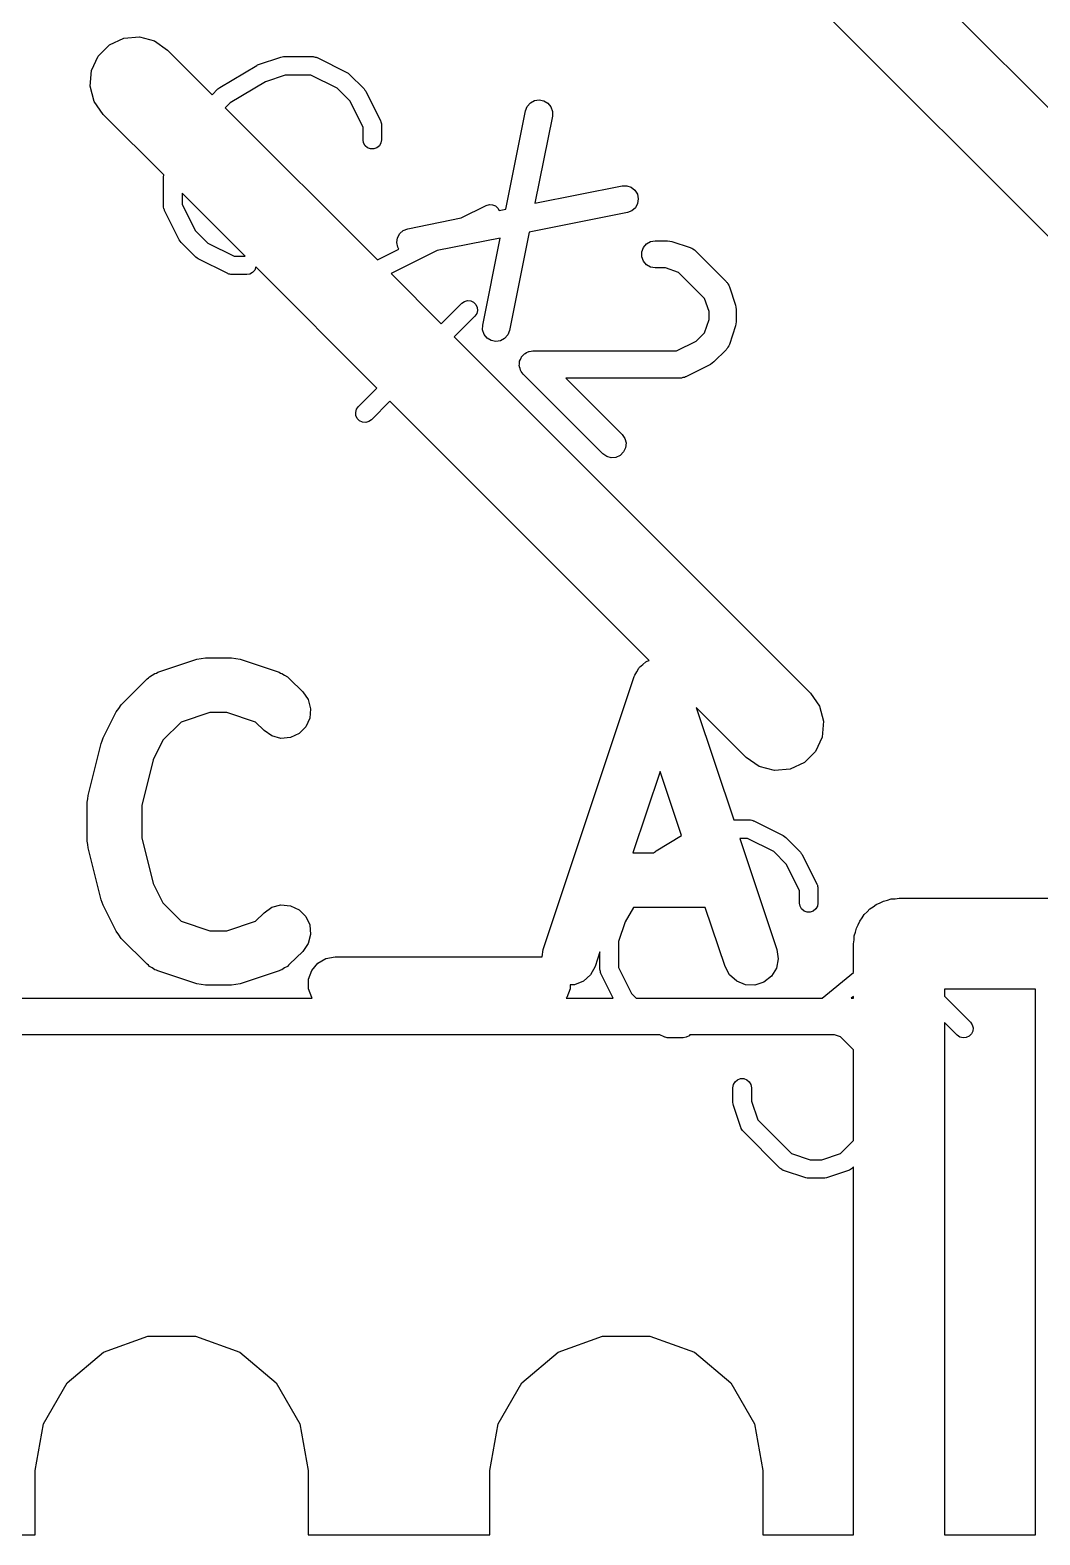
# Model space of a CAD drawing. Extents: x 0 to 76, y -93 to 16.
# Drawn here: x 13.32 to 18.87, y -83.85 to -75.58 of the extents above; entities that cross this region are included whole.
import ezdxf

# ---------------------------------------------------------------- set-up
doc = ezdxf.new("R2010")
doc.units = 0
doc.header["$MEASUREMENT"] = 0
doc.layers.add('BLACK', color=7, linetype='CONTINUOUS')

msp = doc.modelspace()

# ---------------------------------------------------------------- linework, layer by layer
at = {"layer": 'Black'}
for p, q in [((16.3404, -73.4241), (19.8759, -76.9596)), ((19.5224, -77.3132), (15.9868, -73.7776)), ((13.6961, -75.7202), (13.7575, -75.6588)), ((13.7575, -75.6588), (13.8362, -75.6221)), ((13.8362, -75.6221), (13.9227, -75.6146)), ((13.9227, -75.6146), (14.0065, -75.637)), ((14.0065, -75.637), (14.0776, -75.6868)), ((14.0776, -75.6868), (14.323, -75.9322)), ((13.6594, -75.7989), (13.6961, -75.7202)), ((14.3645, -75.8928), (14.5676, -75.7709)), ((14.5676, -75.7709), (14.5728, -75.7689)), ((14.5728, -75.7689), (14.5777, -75.7663)), ((14.5777, -75.7663), (14.6996, -75.7257)), ((14.6996, -75.7257), (14.7076, -75.7245)), ((14.7076, -75.7245), (14.7156, -75.723)), ((14.7156, -75.723), (14.8781, -75.723)), ((14.8781, -75.723), (14.881, -75.7236)), ((14.881, -75.7236), (14.8839, -75.7234)), ((14.8839, -75.7234), (14.8896, -75.7251)), ((14.8896, -75.7251), (14.8955, -75.7261)), ((14.8955, -75.7261), (14.898, -75.7276)), ((14.898, -75.7276), (14.9008, -75.7284)), ((14.9008, -75.7284), (15.0633, -75.8097)), ((13.6518, -75.8854), (13.6594, -75.7989)), ((14.6151, -75.8609), (14.4221, -75.9767)), ((14.7239, -75.8246), (14.6151, -75.8609)), ((14.8661, -75.8246), (14.7239, -75.8246)), ((15.0105, -75.8968), (14.8661, -75.8246)), ((15.0633, -75.8097), (15.0699, -75.8145)), ((15.0699, -75.8145), (15.0765, -75.8192)), ((15.0765, -75.8192), (15.1578, -75.9004)), ((13.6743, -75.9693), (13.6518, -75.8854)), ((14.323, -75.9322), (14.3547, -75.9004)), ((14.3547, -75.9004), (14.3598, -75.8969)), ((14.3598, -75.8969), (14.3645, -75.8928)), ((15.0801, -75.9664), (15.0105, -75.8968)), ((15.1578, -75.9004), (15.1625, -75.9071)), ((15.1625, -75.9071), (15.1673, -75.9136)), ((15.1673, -75.9136), (15.2486, -76.0761)), ((13.7241, -76.0404), (13.6743, -75.9693)), ((14.4221, -75.9767), (14.3948, -76.004)), ((14.3948, -76.004), (15.2313, -76.8405)), ((15.1523, -76.1108), (15.0801, -75.9664)), ((15.9382, -76.5608), (16.0463, -76.0206)), ((16.0463, -76.0206), (16.0558, -75.9964)), ((16.0558, -75.9964), (16.0729, -75.9768)), ((16.0729, -75.9768), (16.0958, -75.9643)), ((16.0958, -75.9643), (16.1215, -75.9603)), ((16.1215, -75.9603), (16.1471, -75.9655)), ((16.1471, -75.9655), (16.1693, -75.979)), ((16.1693, -75.979), (16.1856, -75.9993)), ((16.1856, -75.9993), (16.194, -76.024)), ((16.194, -76.024), (16.1934, -76.05)), ((14.0571, -76.3734), (13.7241, -76.0404)), ((15.2486, -76.0761), (15.2494, -76.0789)), ((15.2494, -76.0789), (15.2509, -76.0815)), ((15.2509, -76.0815), (15.2519, -76.0873)), ((15.2519, -76.0873), (15.2536, -76.093)), ((15.2536, -76.093), (15.2534, -76.096)), ((15.2534, -76.096), (15.2539, -76.0988)), ((15.2539, -76.0988), (15.2539, -76.1801)), ((16.1934, -76.05), (16.0976, -76.529)), ((15.1523, -76.1801), (15.1523, -76.1108)), ((15.1554, -76.1975), (15.1523, -76.1801)), ((15.2539, -76.1801), (15.2509, -76.1975)), ((15.1642, -76.2128), (15.1554, -76.1975)), ((15.1777, -76.2241), (15.1642, -76.2128)), ((15.1943, -76.2301), (15.1777, -76.2241)), ((15.2119, -76.2301), (15.1943, -76.2301)), ((15.2285, -76.2241), (15.2119, -76.2301)), ((15.242, -76.2128), (15.2285, -76.2241)), ((15.2509, -76.1975), (15.242, -76.2128)), ((14.0554, -76.3832), (14.0569, -76.3752)), ((14.0554, -76.5457), (14.0554, -76.3832)), ((14.0569, -76.3752), (14.0571, -76.3734)), ((16.0976, -76.529), (16.5765, -76.4332)), ((16.5765, -76.4332), (16.6026, -76.4326)), ((16.6026, -76.4326), (16.6272, -76.4409)), ((16.6272, -76.4409), (16.6476, -76.4572)), ((14.5036, -76.8199), (14.157, -76.4733)), ((14.157, -76.4733), (14.157, -76.5337)), ((16.6476, -76.4572), (16.6611, -76.4795)), ((16.6611, -76.4795), (16.6662, -76.505)), ((16.6662, -76.505), (16.6623, -76.5308)), ((14.056, -76.5486), (14.0554, -76.5457)), ((14.0558, -76.5515), (14.056, -76.5486)), ((14.0575, -76.5572), (14.0558, -76.5515)), ((14.0585, -76.5631), (14.0575, -76.5572)), ((14.06, -76.5656), (14.0585, -76.5631)), ((14.0608, -76.5684), (14.06, -76.5656)), ((14.1421, -76.7309), (14.0608, -76.5684)), ((14.157, -76.5337), (14.2292, -76.6781)), ((15.6921, -76.6101), (15.8304, -76.5409)), ((15.8304, -76.5409), (15.8473, -76.5359)), ((15.8473, -76.5359), (15.8649, -76.5369)), ((15.8649, -76.5369), (15.8811, -76.544)), ((15.8811, -76.544), (15.8939, -76.5561)), ((15.8939, -76.5561), (15.9001, -76.5685)), ((15.9001, -76.5685), (15.9382, -76.5608)), ((16.6059, -76.5803), (16.0657, -76.6883)), ((16.6302, -76.5708), (16.6059, -76.5803)), ((16.6498, -76.5536), (16.6302, -76.5708)), ((16.6623, -76.5308), (16.6498, -76.5536)), ((14.2292, -76.6781), (14.2988, -76.7477)), ((15.3542, -76.6956), (15.3737, -76.6784)), ((15.3737, -76.6784), (15.398, -76.6689)), ((15.398, -76.6689), (15.6921, -76.6101)), ((16.0657, -76.6883), (15.9577, -77.2286)), ((14.1469, -76.7375), (14.1421, -76.7309)), ((14.1516, -76.7441), (14.1469, -76.7375)), ((14.2328, -76.8254), (14.1516, -76.7441)), ((14.2988, -76.7477), (14.4432, -76.8199)), ((15.3377, -76.7442), (15.3417, -76.7184)), ((15.3429, -76.7697), (15.3377, -76.7442)), ((15.3417, -76.7184), (15.3542, -76.6956)), ((15.3498, -76.7812), (15.3429, -76.7697)), ((15.9064, -76.7202), (15.5608, -76.7893)), ((15.8106, -77.1991), (15.9064, -76.7202)), ((16.6946, -76.7723), (16.7114, -76.7523)), ((16.7114, -76.7523), (16.7339, -76.7393)), ((16.7339, -76.7393), (16.7596, -76.7348)), ((16.7596, -76.7348), (16.8269, -76.7348)), ((16.8269, -76.7348), (16.8388, -76.7369)), ((16.8388, -76.7369), (16.8507, -76.7386)), ((16.8507, -76.7386), (16.9517, -76.7723)), ((14.2395, -76.8301), (14.2328, -76.8254)), ((14.246, -76.8349), (14.2395, -76.8301)), ((14.4085, -76.9162), (14.246, -76.8349)), ((14.4432, -76.8199), (14.5036, -76.8199)), ((15.2313, -76.8405), (15.3498, -76.7812)), ((15.5608, -76.7893), (15.307, -76.9162)), ((16.6857, -76.7968), (16.6946, -76.7723)), ((16.6857, -76.8228), (16.6857, -76.7968)), ((16.6946, -76.8473), (16.6857, -76.8228)), ((16.7114, -76.8672), (16.6946, -76.8473)), ((16.9517, -76.7723), (16.9555, -76.7744)), ((16.9555, -76.7744), (16.9596, -76.7755)), ((16.9596, -76.7755), (16.9668, -76.7805)), ((16.9668, -76.7805), (16.9746, -76.7847)), ((16.9746, -76.7847), (16.9774, -76.7879)), ((16.9774, -76.7879), (16.981, -76.7904)), ((16.981, -76.7904), (17.1493, -76.9588)), ((14.4113, -76.917), (14.4085, -76.9162)), ((14.4139, -76.9185), (14.4113, -76.917)), ((14.4197, -76.9195), (14.4139, -76.9185)), ((14.4254, -76.9212), (14.4197, -76.9195)), ((14.4284, -76.921), (14.4254, -76.9212)), ((14.4312, -76.9215), (14.4284, -76.921)), ((14.5125, -76.9215), (14.4312, -76.9215)), ((14.5299, -76.9185), (14.5125, -76.9215)), ((14.5452, -76.9096), (14.5299, -76.9185)), ((14.5565, -76.8961), (14.5452, -76.9096)), ((14.5625, -76.8795), (14.5565, -76.8961)), ((15.2288, -77.5451), (14.5625, -76.8788)), ((14.5625, -76.8788), (14.5625, -76.8795)), ((15.307, -76.9162), (15.5823, -77.1915)), ((16.7339, -76.8803), (16.7114, -76.8672)), ((16.7596, -76.8848), (16.7339, -76.8803)), ((16.8148, -76.8848), (16.7596, -76.8848)), ((16.8874, -76.909), (16.8148, -76.8848)), ((17.0308, -77.0523), (16.8874, -76.909)), ((17.1493, -76.9588), (17.1518, -76.9623)), ((17.1518, -76.9623), (17.1551, -76.9652)), ((17.1551, -76.9652), (17.1592, -76.9729)), ((17.1592, -76.9729), (17.1643, -76.9801)), ((17.1643, -76.9801), (17.1654, -76.9843)), ((17.1654, -76.9843), (17.1675, -76.9881)), ((17.1675, -76.9881), (17.2011, -77.0891)), ((15.5823, -77.1915), (15.6953, -77.0786)), ((15.6953, -77.0786), (15.7098, -77.0684)), ((15.7098, -77.0684), (15.7268, -77.0639)), ((15.7268, -77.0639), (15.7444, -77.0654)), ((15.7444, -77.0654), (15.7604, -77.0729)), ((15.7604, -77.0729), (15.7729, -77.0853)), ((15.7729, -77.0853), (15.7803, -77.1013)), ((15.7803, -77.1013), (15.7819, -77.1189)), ((17.055, -77.125), (17.0308, -77.0523)), ((17.2011, -77.0891), (17.2029, -77.101)), ((17.2029, -77.101), (17.205, -77.1128)), ((15.7672, -77.1504), (15.6542, -77.2634)), ((15.7773, -77.1359), (15.7672, -77.1504)), ((15.7819, -77.1189), (15.7773, -77.1359)), ((17.0308, -77.2407), (17.055, -77.168)), ((17.055, -77.168), (17.055, -77.125)), ((17.205, -77.1802), (17.2029, -77.192)), ((17.205, -77.1128), (17.205, -77.1802)), ((15.6542, -77.2634), (17.6132, -79.2224)), ((15.81, -77.2252), (15.8106, -77.1991)), ((15.8183, -77.2498), (15.81, -77.2252)), ((15.8346, -77.2702), (15.8183, -77.2498)), ((15.9482, -77.2528), (15.931, -77.2724)), ((15.9577, -77.2286), (15.9482, -77.2528)), ((16.9845, -77.2869), (17.0308, -77.2407)), ((17.2011, -77.2039), (17.1675, -77.3049)), ((17.2029, -77.192), (17.2011, -77.2039)), ((15.8569, -77.2837), (15.8346, -77.2702)), ((15.8824, -77.2888), (15.8569, -77.2837)), ((15.9082, -77.2849), (15.8824, -77.2888)), ((15.931, -77.2724), (15.9082, -77.2849)), ((16.0431, -77.3544), (16.052, -77.3503)), ((16.052, -77.3503), (16.0605, -77.3454)), ((16.0605, -77.3454), (16.0638, -77.3448)), ((16.0638, -77.3448), (16.0667, -77.3434)), ((16.0667, -77.3434), (16.0765, -77.3426)), ((16.0765, -77.3426), (16.0862, -77.3409)), ((16.0862, -77.3409), (16.8766, -77.3409)), ((16.8766, -77.3409), (16.9845, -77.2869)), ((17.1493, -77.3342), (17.082, -77.4016)), ((17.1518, -77.3307), (17.1493, -77.3342)), ((17.1551, -77.3278), (17.1518, -77.3307)), ((17.1592, -77.3201), (17.1551, -77.3278)), ((17.1643, -77.3129), (17.1592, -77.3201)), ((17.1654, -77.3087), (17.1643, -77.3129)), ((17.1675, -77.3049), (17.1654, -77.3087)), ((16.0114, -77.4224), (16.0123, -77.4127)), ((16.0123, -77.4256), (16.0114, -77.4224)), ((16.0123, -77.4028), (16.0134, -77.3997)), ((16.0123, -77.4127), (16.0123, -77.4028)), ((16.0123, -77.4289), (16.0123, -77.4256)), ((16.0157, -77.4381), (16.0123, -77.4289)), ((16.0134, -77.3997), (16.0137, -77.3965)), ((16.0137, -77.3965), (16.0179, -77.3876)), ((16.0179, -77.3876), (16.0212, -77.3784)), ((16.0212, -77.3784), (16.0233, -77.3758)), ((16.0233, -77.3758), (16.0247, -77.3729)), ((16.0247, -77.3729), (16.0317, -77.3659)), ((16.0317, -77.3659), (16.0379, -77.3584)), ((16.0379, -77.3584), (16.0408, -77.3568)), ((16.0408, -77.3568), (16.0431, -77.3544)), ((17.0625, -77.4156), (16.9278, -77.483)), ((17.0722, -77.4085), (17.0625, -77.4156)), ((17.082, -77.4016), (17.0722, -77.4085)), ((16.0182, -77.4476), (16.0157, -77.4381)), ((16.0201, -77.4503), (16.0182, -77.4476)), ((16.0212, -77.4534), (16.0201, -77.4503)), ((16.0275, -77.4609), (16.0212, -77.4534)), ((16.0331, -77.4689), (16.0275, -77.4609)), ((16.4709, -77.9066), (16.0331, -77.4689)), ((16.8943, -77.4909), (16.2672, -77.4909)), ((16.2672, -77.4909), (16.5769, -77.8006)), ((16.8985, -77.4901), (16.8943, -77.4909)), ((16.9029, -77.4904), (16.8985, -77.4901)), ((16.9113, -77.4879), (16.9029, -77.4904)), ((16.9199, -77.4863), (16.9113, -77.4879)), ((16.9237, -77.4842), (16.9199, -77.4863)), ((16.9278, -77.483), (16.9237, -77.4842)), ((15.1266, -77.6473), (15.2288, -77.5451)), ((15.1119, -77.6788), (15.1165, -77.6618)), ((15.1134, -77.6964), (15.1119, -77.6788)), ((15.1165, -77.6618), (15.1266, -77.6473)), ((15.3006, -77.6169), (15.1984, -77.7191)), ((16.7264, -79.0426), (15.3006, -77.6169)), ((15.1209, -77.7124), (15.1134, -77.6964)), ((15.1334, -77.7248), (15.1209, -77.7124)), ((15.1494, -77.7323), (15.1334, -77.7248)), ((15.1669, -77.7338), (15.1494, -77.7323)), ((15.184, -77.7293), (15.1669, -77.7338)), ((15.1984, -77.7191), (15.184, -77.7293)), ((16.5769, -77.8006), (16.5919, -77.8219)), ((16.5919, -77.8219), (16.5986, -77.8471)), ((16.5986, -77.8471), (16.5963, -77.873)), ((16.4922, -77.9216), (16.4709, -77.9066)), ((16.5174, -77.9283), (16.4922, -77.9216)), ((16.5433, -77.926), (16.5174, -77.9283)), ((16.5669, -77.915), (16.5433, -77.926)), ((16.5853, -77.8966), (16.5669, -77.915)), ((16.5963, -77.873), (16.5853, -77.8966)), ((14.024, -79.1077), (14.2383, -79.0363)), ((14.2383, -79.0363), (14.262, -79.0327)), ((14.262, -79.0327), (14.2857, -79.0286)), ((14.2857, -79.0286), (14.4286, -79.0286)), ((14.4286, -79.0286), (14.4522, -79.0327)), ((14.4522, -79.0327), (14.476, -79.0363)), ((14.476, -79.0363), (14.6903, -79.1077)), ((16.6577, -79.1047), (16.6682, -79.0853)), ((16.6682, -79.0853), (16.6713, -79.0826)), ((16.6713, -79.0826), (16.6735, -79.079)), ((16.6735, -79.079), (16.6907, -79.0654)), ((16.6907, -79.0654), (16.7072, -79.0508)), ((16.7072, -79.0508), (16.711, -79.0492)), ((16.711, -79.0492), (16.7143, -79.0467)), ((16.7143, -79.0467), (16.7264, -79.0426)), ((13.8225, -79.2868), (13.9654, -79.1439)), ((13.9654, -79.1439), (13.9724, -79.139)), ((13.9724, -79.139), (13.9782, -79.1325)), ((13.9782, -79.1325), (13.9936, -79.1241)), ((13.9936, -79.1241), (14.008, -79.1141)), ((14.008, -79.1141), (14.0164, -79.1118)), ((14.0164, -79.1118), (14.024, -79.1077)), ((14.6903, -79.1077), (14.6979, -79.1118)), ((14.6979, -79.1118), (14.7063, -79.1141)), ((14.7063, -79.1141), (14.7206, -79.1241)), ((14.7206, -79.1241), (14.7361, -79.1325)), ((14.7361, -79.1325), (14.7418, -79.139)), ((14.7418, -79.139), (14.7489, -79.1439)), ((14.7489, -79.1439), (14.8204, -79.2154)), ((16.1434, -80.6311), (16.6434, -79.1311)), ((16.6434, -79.1311), (16.6454, -79.1275)), ((16.6454, -79.1275), (16.6462, -79.1234)), ((16.6462, -79.1234), (16.6577, -79.1047)), ((14.8204, -79.2154), (14.8502, -79.258)), ((17.6132, -79.2224), (17.663, -79.2935)), ((13.723, -79.4686), (13.7944, -79.3258)), ((13.7944, -79.3258), (13.8087, -79.3065)), ((13.8087, -79.3065), (13.8225, -79.2868)), ((14.3101, -79.3286), (14.1525, -79.3811)), ((14.4042, -79.3286), (14.3101, -79.3286)), ((14.5618, -79.3811), (14.4042, -79.3286)), ((14.8502, -79.258), (14.8637, -79.3084)), ((14.8637, -79.3084), (14.8592, -79.3603)), ((17.2596, -79.5759), (16.9846, -79.3009)), ((16.9846, -79.3009), (17.1907, -79.9191)), ((17.663, -79.2935), (17.6854, -79.3773)), ((14.1525, -79.3811), (14.0518, -79.4817)), ((14.6082, -79.4275), (14.5618, -79.3811)), ((14.8372, -79.4075), (14.8003, -79.4443)), ((14.8592, -79.3603), (14.8372, -79.4075)), ((17.6854, -79.3773), (17.6779, -79.4638)), ((13.6402, -79.785), (13.7116, -79.4993)), ((13.7116, -79.4993), (13.7183, -79.4844)), ((13.7183, -79.4844), (13.723, -79.4686)), ((14.0518, -79.4817), (13.9987, -79.5881)), ((14.6509, -79.4574), (14.6082, -79.4275)), ((14.7012, -79.4709), (14.6509, -79.4574)), ((14.7531, -79.4663), (14.7012, -79.4709)), ((14.8003, -79.4443), (14.7531, -79.4663)), ((17.6779, -79.4638), (17.6412, -79.5425)), ((17.3307, -79.6257), (17.2596, -79.5759)), ((17.6412, -79.5425), (17.5798, -79.6039)), ((13.9987, -79.5881), (13.9357, -79.8399)), ((16.7857, -79.6529), (16.6367, -80.1)), ((16.9033, -80.0056), (16.7857, -79.6529)), ((17.4146, -79.6482), (17.3307, -79.6257)), ((17.5011, -79.6406), (17.4146, -79.6482)), ((17.5798, -79.6039), (17.5011, -79.6406)), ((13.6357, -79.8214), (13.6389, -79.8034)), ((13.6357, -80.0357), (13.6357, -79.8214)), ((13.6389, -79.8034), (13.6402, -79.785)), ((13.9357, -79.8399), (13.9357, -80.0172)), ((17.1907, -79.9191), (17.2781, -79.9191)), ((17.2781, -79.9191), (17.281, -79.9196)), ((17.281, -79.9196), (17.2839, -79.9194)), ((17.2839, -79.9194), (17.2896, -79.9211)), ((17.2896, -79.9211), (17.2955, -79.9222)), ((17.2955, -79.9222), (17.298, -79.9236)), ((17.298, -79.9236), (17.3008, -79.9245)), ((17.3008, -79.9245), (17.4633, -80.0057)), ((13.6389, -80.0538), (13.6357, -80.0357)), ((13.6402, -80.0721), (13.6389, -80.0538)), ((13.7116, -80.3578), (13.6402, -80.0721)), ((13.9357, -80.0172), (13.9987, -80.2691)), ((16.7645, -80.0888), (16.9033, -80.0056)), ((17.2661, -80.0207), (17.2245, -80.0207)), ((17.2245, -80.0207), (17.428, -80.6311)), ((17.4105, -80.0929), (17.2661, -80.0207)), ((17.4633, -80.0057), (17.4699, -80.0106)), ((17.4699, -80.0106), (17.4765, -80.0152)), ((17.4765, -80.0152), (17.5578, -80.0965)), ((16.6367, -80.1), (16.7512, -80.1)), ((16.7512, -80.1), (16.7547, -80.0965)), ((16.7547, -80.0965), (16.7598, -80.0929)), ((16.7598, -80.0929), (16.7645, -80.0888)), ((17.4801, -80.1625), (17.4105, -80.0929)), ((17.5523, -80.3069), (17.4801, -80.1625)), ((17.5578, -80.0965), (17.5625, -80.1031)), ((17.5625, -80.1031), (17.5673, -80.1097)), ((17.5673, -80.1097), (17.6486, -80.2722)), ((13.9987, -80.2691), (14.0518, -80.3754)), ((17.5523, -80.3761), (17.5523, -80.3069)), ((17.6486, -80.2722), (17.6494, -80.275)), ((17.6494, -80.275), (17.6509, -80.2775)), ((17.6509, -80.2775), (17.6519, -80.2834)), ((17.6519, -80.2834), (17.6536, -80.2891)), ((17.6536, -80.2891), (17.6534, -80.292)), ((17.6534, -80.292), (17.6539, -80.2949)), ((17.6539, -80.2949), (17.6539, -80.3761)), ((13.7183, -80.3728), (13.7116, -80.3578)), ((13.723, -80.3885), (13.7183, -80.3728)), ((13.7944, -80.5314), (13.723, -80.3885)), ((14.0518, -80.3754), (14.1525, -80.476)), ((14.6082, -80.4296), (14.6509, -80.3998)), ((14.6509, -80.3998), (14.7012, -80.3863)), ((14.7012, -80.3863), (14.7531, -80.3908)), ((14.7531, -80.3908), (14.8003, -80.4128)), ((16.6406, -80.4), (16.5933, -80.4788)), ((17.0347, -80.4), (16.6406, -80.4)), ((17.1434, -80.726), (17.0347, -80.4)), ((17.5554, -80.3935), (17.5523, -80.3761)), ((17.5642, -80.4088), (17.5554, -80.3935)), ((17.5777, -80.4201), (17.5642, -80.4088)), ((17.642, -80.4088), (17.6285, -80.4201)), ((17.6509, -80.3935), (17.642, -80.4088)), ((17.6539, -80.3761), (17.6509, -80.3935)), ((17.9252, -80.4252), (17.9393, -80.4085)), ((17.9393, -80.4085), (17.9582, -80.3976)), ((17.9582, -80.3976), (17.975, -80.3835)), ((17.975, -80.3835), (17.9956, -80.376)), ((17.9956, -80.376), (18.0145, -80.3651)), ((18.0145, -80.3651), (18.036, -80.3613)), ((18.036, -80.3613), (18.0566, -80.3538)), ((18.0566, -80.3538), (18.0785, -80.3538)), ((18.0785, -80.3538), (18.1, -80.35)), ((18.1, -80.35), (19.1, -80.35)), ((14.1525, -80.476), (14.3101, -80.5286)), ((14.4042, -80.5286), (14.5618, -80.476)), ((14.5618, -80.476), (14.6082, -80.4296)), ((14.8003, -80.4128), (14.8372, -80.4497)), ((14.8372, -80.4497), (14.8592, -80.4969)), ((16.5933, -80.4788), (16.5571, -80.5875)), ((17.5943, -80.4262), (17.5777, -80.4201)), ((17.6119, -80.4262), (17.5943, -80.4262)), ((17.6285, -80.4201), (17.6119, -80.4262)), ((17.876, -80.4956), (17.8835, -80.475)), ((17.8835, -80.475), (17.8976, -80.4582)), ((17.8976, -80.4582), (17.9085, -80.4393)), ((17.9085, -80.4393), (17.9252, -80.4252)), ((13.8087, -80.5507), (13.7944, -80.5314)), ((13.8225, -80.5704), (13.8087, -80.5507)), ((13.9654, -80.7132), (13.8225, -80.5704)), ((14.3101, -80.5286), (14.4042, -80.5286)), ((14.8637, -80.5488), (14.8502, -80.5991)), ((14.8592, -80.4969), (14.8637, -80.5488)), ((17.8538, -80.5566), (17.8613, -80.536)), ((17.8538, -80.5785), (17.8538, -80.5566)), ((17.8613, -80.536), (17.8651, -80.5145)), ((17.8651, -80.5145), (17.876, -80.4956)), ((14.8204, -80.6418), (14.7489, -80.7132)), ((14.8502, -80.5991), (14.8204, -80.6418)), ((16.1374, -80.6714), (16.1434, -80.6311)), ((16.4554, -80.6437), (16.428, -80.726)), ((16.4554, -80.7418), (16.4554, -80.6437)), ((16.5571, -80.5875), (16.5571, -80.7298)), ((17.428, -80.6311), (17.4357, -80.6827)), ((17.85, -80.6), (17.8538, -80.5785)), ((17.85, -80.7585), (17.85, -80.6)), ((13.9724, -80.7182), (13.9654, -80.7132)), ((13.9782, -80.7246), (13.9724, -80.7182)), ((13.9936, -80.733), (13.9782, -80.7246)), ((14.008, -80.7431), (13.9936, -80.733)), ((14.7206, -80.733), (14.7063, -80.7431)), ((14.7361, -80.7246), (14.7206, -80.733)), ((14.7418, -80.7182), (14.7361, -80.7246)), ((14.7489, -80.7132), (14.7418, -80.7182)), ((14.8701, -80.7464), (14.9036, -80.7065)), ((14.9036, -80.7065), (14.9487, -80.6805)), ((14.9487, -80.6805), (15, -80.6714)), ((15, -80.6714), (16.1374, -80.6714)), ((16.428, -80.726), (16.4032, -80.7718)), ((16.456, -80.7447), (16.4554, -80.7418)), ((16.5571, -80.7298), (16.6292, -80.8742)), ((17.1682, -80.7718), (17.1434, -80.726)), ((17.4252, -80.7337), (17.3979, -80.7781)), ((17.4357, -80.6827), (17.4252, -80.7337)), ((14.0164, -80.7453), (14.008, -80.7431)), ((14.024, -80.7494), (14.0164, -80.7453)), ((14.2383, -80.8209), (14.024, -80.7494)), ((14.2621, -80.8244), (14.2383, -80.8209)), ((14.2857, -80.8286), (14.2621, -80.8244)), ((14.4522, -80.8244), (14.4286, -80.8286)), ((14.476, -80.8209), (14.4522, -80.8244)), ((14.6903, -80.7494), (14.476, -80.8209)), ((14.6979, -80.7453), (14.6903, -80.7494)), ((14.7063, -80.7431), (14.6979, -80.7453)), ((14.8523, -80.7954), (14.8701, -80.7464)), ((14.8523, -80.8475), (14.8523, -80.7954)), ((16.3158, -80.8255), (16.2906, -80.8262)), ((16.3642, -80.8064), (16.3158, -80.8255)), ((16.4032, -80.7718), (16.3642, -80.8064)), ((16.4558, -80.7476), (16.456, -80.7447)), ((16.4575, -80.7533), (16.4558, -80.7476)), ((16.4585, -80.7592), (16.4575, -80.7533)), ((16.46, -80.7617), (16.4585, -80.7592)), ((16.4608, -80.7645), (16.46, -80.7617)), ((16.5286, -80.9), (16.4608, -80.7645)), ((17.2072, -80.8064), (17.1682, -80.7718)), ((17.2556, -80.8255), (17.2072, -80.8064)), ((17.3077, -80.8269), (17.2556, -80.8255)), ((17.3571, -80.8105), (17.3077, -80.8269)), ((17.3979, -80.7781), (17.3571, -80.8105)), ((17.6771, -80.9), (17.85, -80.7585)), ((7.85, -80.9), (14.8731, -80.9)), ((14.4286, -80.8286), (14.2857, -80.8286)), ((14.8701, -80.8964), (14.8523, -80.8475)), ((14.8731, -80.9), (14.8701, -80.8964)), ((16.2728, -80.8964), (16.2698, -80.9)), ((16.2698, -80.9), (16.5286, -80.9)), ((16.2906, -80.8475), (16.2728, -80.8964)), ((16.2906, -80.8262), (16.2906, -80.8475)), ((16.6292, -80.8742), (16.6551, -80.9)), ((16.6551, -80.9), (17.6771, -80.9)), ((17.85, -80.8898), (17.8375, -80.9)), ((17.8375, -80.9), (17.85, -80.9)), ((17.85, -80.9), (17.85, -80.8898)), ((18.35, -80.85), (18.35, -80.8887)), ((18.85, -80.85), (18.35, -80.85)), ((18.35, -80.8887), (18.4922, -81.0309)), ((18.85, -83.85), (18.85, -80.85)), ((18.4203, -81.1027), (18.35, -81.0324)), ((18.35, -81.0324), (18.35, -83.85)), ((18.4922, -81.0309), (18.5023, -81.0453)), ((18.5023, -81.0453), (18.5069, -81.0623)), ((18.5069, -81.0623), (18.5053, -81.0799)), ((16.7841, -81.1), (7.85, -81.1)), ((16.8085, -81.1122), (16.7841, -81.1)), ((16.8113, -81.113), (16.8085, -81.1122)), ((16.8139, -81.1145), (16.8113, -81.113)), ((16.8197, -81.1155), (16.8139, -81.1145)), ((16.8254, -81.1172), (16.8197, -81.1155)), ((16.8284, -81.1171), (16.8254, -81.1172)), ((16.8313, -81.1176), (16.8284, -81.1171)), ((16.9125, -81.1176), (16.8313, -81.1176)), ((16.9299, -81.1145), (16.9125, -81.1176)), ((16.9452, -81.1057), (16.9299, -81.1145)), ((16.9499, -81.1), (16.9452, -81.1057)), ((17.7453, -81.1), (16.9499, -81.1)), ((17.7788, -81.1112), (17.7453, -81.1)), ((17.85, -81.1824), (17.7788, -81.1112)), ((18.4348, -81.1128), (18.4203, -81.1027)), ((18.4518, -81.1174), (18.4348, -81.1128)), ((18.4694, -81.1158), (18.4518, -81.1174)), ((18.4854, -81.1084), (18.4694, -81.1158)), ((18.4979, -81.0959), (18.4854, -81.1084)), ((18.5053, -81.0799), (18.4979, -81.0959)), ((17.85, -81.6824), (17.85, -81.1824)), ((17.1867, -81.3918), (17.1898, -81.3744)), ((17.1867, -81.473), (17.1867, -81.3918)), ((17.1898, -81.3744), (17.1986, -81.3591)), ((17.1986, -81.3591), (17.2121, -81.3478)), ((17.2121, -81.3478), (17.2287, -81.3417)), ((17.2287, -81.3417), (17.2463, -81.3417)), ((17.2463, -81.3417), (17.2629, -81.3478)), ((17.2629, -81.3478), (17.2764, -81.3591)), ((17.2764, -81.3591), (17.2852, -81.3744)), ((17.2852, -81.3744), (17.2883, -81.3918)), ((17.2883, -81.3918), (17.2883, -81.4648)), ((17.1881, -81.481), (17.1867, -81.473)), ((17.1893, -81.4891), (17.1881, -81.481)), ((17.2883, -81.4648), (17.3225, -81.5675)), ((17.2299, -81.611), (17.1893, -81.4891)), ((17.3225, -81.5675), (17.5087, -81.7536)), ((17.2313, -81.6135), (17.2299, -81.611)), ((17.2321, -81.6164), (17.2313, -81.6135)), ((17.2355, -81.6212), (17.2321, -81.6164)), ((17.2383, -81.6265), (17.2355, -81.6212)), ((17.2405, -81.6284), (17.2383, -81.6265)), ((17.2422, -81.6308), (17.2405, -81.6284)), ((17.4453, -81.8339), (17.2422, -81.6308)), ((17.7788, -81.7536), (17.85, -81.6824)), ((17.5087, -81.7536), (17.6114, -81.7878)), ((17.6114, -81.7878), (17.6761, -81.7878)), ((17.6761, -81.7878), (17.7788, -81.7536)), ((17.4477, -81.8356), (17.4453, -81.8339)), ((17.4497, -81.8378), (17.4477, -81.8356)), ((17.4549, -81.8407), (17.4497, -81.8378)), ((17.4598, -81.8441), (17.4549, -81.8407)), ((17.4626, -81.8448), (17.4598, -81.8441)), ((17.4652, -81.8462), (17.4626, -81.8448)), ((17.5871, -81.8868), (17.4652, -81.8462)), ((17.5951, -81.888), (17.5871, -81.8868)), ((17.6031, -81.8894), (17.5951, -81.888)), ((17.6844, -81.8894), (17.6031, -81.8894)), ((17.6924, -81.888), (17.6844, -81.8894)), ((17.7004, -81.8868), (17.6924, -81.888)), ((17.8223, -81.8462), (17.7004, -81.8868)), ((17.8249, -81.8448), (17.8223, -81.8462)), ((17.8277, -81.8441), (17.8249, -81.8448)), ((17.8326, -81.8407), (17.8277, -81.8441)), ((17.8378, -81.8378), (17.8326, -81.8407)), ((17.8398, -81.8356), (17.8378, -81.8378)), ((17.8422, -81.8339), (17.8398, -81.8356)), ((17.85, -81.8261), (17.8422, -81.8339)), ((17.85, -83.85), (17.85, -81.8261)), ((13.725, -82.8457), (13.9698, -82.7566)), ((13.9698, -82.7566), (14.2302, -82.7566)), ((14.2302, -82.7566), (14.475, -82.8457)), ((16.225, -82.8457), (16.4698, -82.7566)), ((16.4698, -82.7566), (16.7302, -82.7566)), ((16.7302, -82.7566), (16.975, -82.8457)), ((13.5255, -83.0131), (13.725, -82.8457)), ((14.475, -82.8457), (14.6745, -83.0131)), ((16.0255, -83.0131), (16.225, -82.8457)), ((16.975, -82.8457), (17.1745, -83.0131)), ((13.3952, -83.2387), (13.5255, -83.0131)), ((14.6745, -83.0131), (14.8048, -83.2387)), ((15.8952, -83.2387), (16.0255, -83.0131)), ((17.1745, -83.0131), (17.3048, -83.2387)), ((13.35, -83.4952), (13.3952, -83.2387)), ((14.8048, -83.2387), (14.85, -83.4952)), ((15.85, -83.4952), (15.8952, -83.2387)), ((17.3048, -83.2387), (17.35, -83.4952)), ((13.35, -83.85), (13.35, -83.4952)), ((14.85, -83.4952), (14.85, -83.85)), ((15.85, -83.85), (15.85, -83.4952)), ((17.35, -83.4952), (17.35, -83.85)), ((12.35, -83.85), (13.35, -83.85)), ((14.85, -83.85), (15.85, -83.85)), ((17.35, -83.85), (17.85, -83.85)), ((18.35, -83.85), (18.85, -83.85))]:
    msp.add_line(p, q, dxfattribs=at)

doc.saveas('drawing.dxf')
